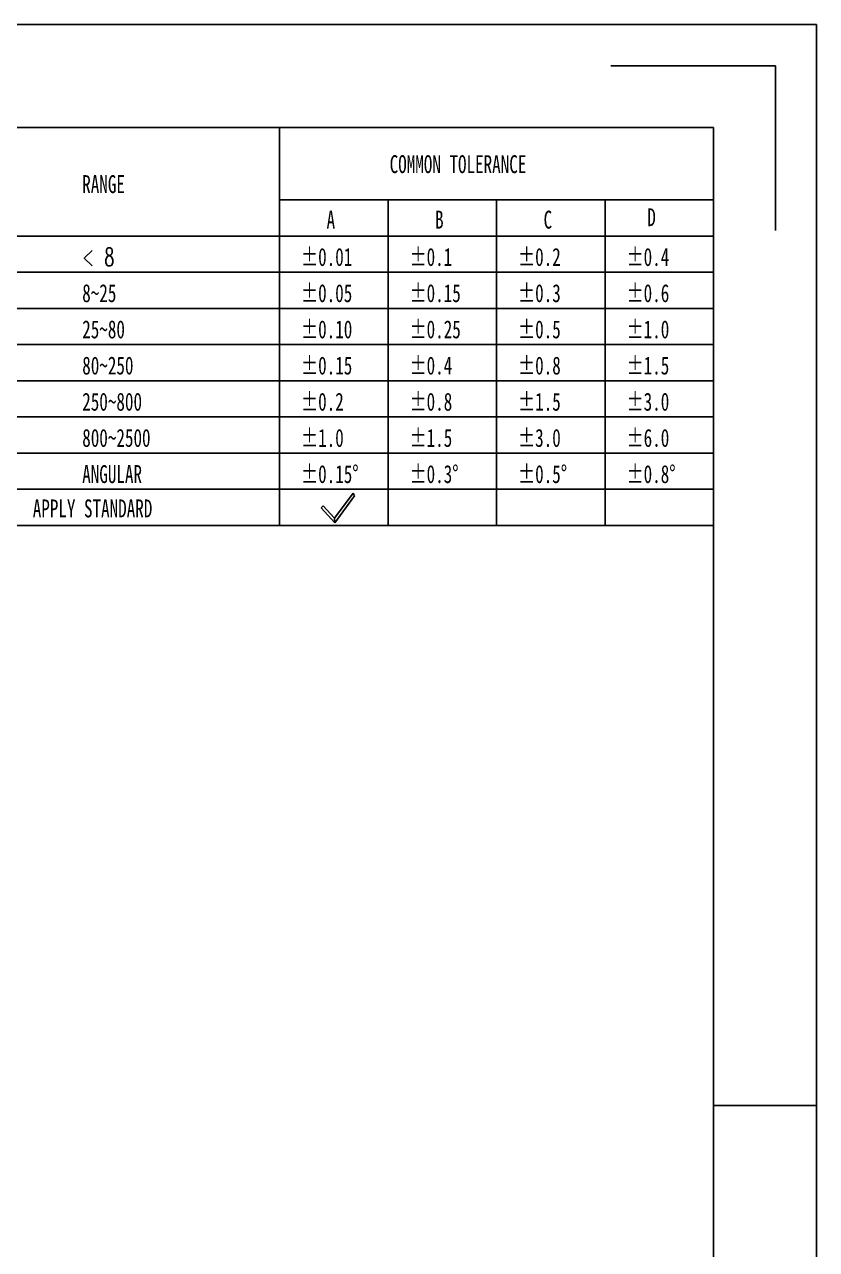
# Model space of a CAD drawing. Header units: millimetres. Extents: x 2 to 901, y 2 to 348.
# Drawn here: x 777.3 to 901.3, y 156.9 to 348.5 of the extents above; entities that cross this region are included whole.
import ezdxf

# ---------------------------------------------------------------- set-up
doc = ezdxf.new("R2010")
doc.units = ezdxf.units.MM
doc.styles.add('SLDTEXTSTYLE4', font='TXT', dxfattribs={"width": 0.7})
doc.styles.add('SLDTEXTSTYLE5', font='TXT', dxfattribs={"width": 0.642857, "bigfont": 'bigfont'})

msp = doc.modelspace()

# ---------------------------------------------------------------- linework, layer by layer
at = {"color": 7, "linetype": 'Continuous'}
for p, q in [((422.945, 348.481), (901.301, 348.481)), ((901.301, 10.25), (901.301, 348.481)), ((869.088, 342.038), (894.858, 342.038)), ((894.858, 316.268), (894.858, 342.038)), ((439.052, 332.375), (885.195, 332.375)), ((885.195, 26.356), (885.195, 332.375)), ((885.195, 179.365), (901.301, 179.365))]:
    msp.add_line(p, q, dxfattribs=at)
for p, q in [((817.265, 332.375), (817.265, 270.106)), ((817.265, 321.053), (885.195, 321.053)), ((834.247, 321.053), (834.247, 270.106)), ((851.23, 321.053), (851.23, 270.106)), ((868.212, 321.053), (868.212, 270.106)), ((771.979, 315.392), (885.195, 315.392)), ((771.979, 309.732), (885.195, 309.732)), ((771.979, 304.071), (885.195, 304.071)), ((771.979, 298.41), (885.195, 298.41)), ((771.979, 292.749), (885.195, 292.749)), ((771.979, 287.088), (885.195, 287.088)), ((771.979, 281.428), (885.195, 281.428)), ((771.979, 275.767), (885.195, 275.767)), ((828.767, 275.182), (825.853, 271.23)), ((825.888, 270.515), (828.996, 274.729)), ((828.996, 274.729), (828.767, 275.182)), ((824.103, 273.173), (823.767, 272.87)), ((823.767, 272.87), (825.888, 270.515)), ((825.853, 271.23), (824.103, 273.173)), ((825.888, 270.515), (825.853, 271.23)), ((825.853, 271.23), (825.888, 270.515)), ((771.979, 270.106), (885.195, 270.106))]:
    msp.add_line(p, q)

# ---------------------------------------------------------------- texts
at = {"attachment_point": 1}
for s, insert, char_height, width, style in [('COMMON TOLERANCE', (834.492, 328.038), 2.80749, 92.4272, 'SLDTEXTSTYLE4'), ('RANGE', (786.377, 324.912), 2.8075, 27.57428, 'SLDTEXTSTYLE4'), ('A', (824.618, 319.358), 2.807, 4.05626, 'SLDTEXTSTYLE4'), ('B', (841.6, 319.358), 2.807, 3.9914, 'SLDTEXTSTYLE4'), ('C', (858.583, 319.358), 2.807, 4.03857, 'SLDTEXTSTYLE4'), ('D', (874.813, 319.739), 2.807, 3.9914, 'SLDTEXTSTYLE4'), ('< 8', (786.377, 313.521), 2.8075, 13.47425, 'SLDTEXTSTYLE5'), ('%%P0.01', (820.624, 313.521), 2.8075, 19.65633, 'SLDTEXTSTYLE4'), ('%%P0.1', (837.606, 313.521), 2.8075, 14.7393, 'SLDTEXTSTYLE4'), ('%%P0.2', (854.588, 313.521), 2.8075, 16.76743, 'SLDTEXTSTYLE4'), ('%%P0.4', (871.571, 313.521), 2.8075, 16.70257, 'SLDTEXTSTYLE4'), ('8~25', (786.377, 307.86), 2.8075, 21.74341, 'SLDTEXTSTYLE4'), ('%%P0.05', (820.624, 307.86), 2.8075, 21.68446, 'SLDTEXTSTYLE4'), ('%%P0.15', (837.606, 307.86), 2.8075, 20.69987, 'SLDTEXTSTYLE4'), ('%%P0.3', (854.588, 307.86), 2.8075, 16.76743, 'SLDTEXTSTYLE4'), ('%%P0.6', (871.571, 307.86), 2.8075, 16.76743, 'SLDTEXTSTYLE4'), ('25~80', (786.377, 302.199), 2.8075, 26.66044, 'SLDTEXTSTYLE4'), ('%%P0.10', (820.624, 302.199), 2.8075, 19.72118, 'SLDTEXTSTYLE4'), ('%%P0.25', (837.606, 302.199), 2.8075, 22.66315, 'SLDTEXTSTYLE4'), ('%%P0.5', (854.588, 302.199), 2.8075, 16.76743, 'SLDTEXTSTYLE4'), ('%%P1.0', (871.571, 302.199), 2.8075, 14.80415, 'SLDTEXTSTYLE4'), ('80~250', (786.377, 296.538), 2.8075, 31.57747, 'SLDTEXTSTYLE4'), ('%%P0.15', (820.624, 296.538), 2.8075, 20.69987, 'SLDTEXTSTYLE4'), ('%%P0.4', (837.606, 296.538), 2.8075, 16.70257, 'SLDTEXTSTYLE4'), ('%%P0.8', (854.588, 296.538), 2.8075, 16.76743, 'SLDTEXTSTYLE4'), ('%%P1.5', (871.571, 296.538), 2.8075, 15.78284, 'SLDTEXTSTYLE4'), ('250~800', (786.377, 290.877), 2.8075, 36.4945, 'SLDTEXTSTYLE4'), ('%%P0.2', (820.624, 290.877), 2.8075, 16.76743, 'SLDTEXTSTYLE4'), ('%%P0.8', (837.606, 290.877), 2.8075, 16.76743, 'SLDTEXTSTYLE4'), ('%%P1.5', (854.588, 290.877), 2.8075, 15.78284, 'SLDTEXTSTYLE4'), ('%%P3.0', (871.571, 290.877), 2.8075, 16.76743, 'SLDTEXTSTYLE4'), ('800~2500', (786.377, 285.217), 2.8075, 41.41153, 'SLDTEXTSTYLE4'), ('%%P1.0', (820.624, 285.217), 2.8075, 14.80415, 'SLDTEXTSTYLE4'), ('%%P1.5', (837.606, 285.217), 2.8075, 15.78284, 'SLDTEXTSTYLE4'), ('%%P3.0', (854.588, 285.217), 2.8075, 16.76743, 'SLDTEXTSTYLE4'), ('%%P6.0', (871.571, 285.217), 2.8075, 16.76743, 'SLDTEXTSTYLE4'), ('%%P0.15%%D', (820.624, 279.556), 2.8075, 24.6559, 'SLDTEXTSTYLE4'), ('%%P0.3%%D', (837.606, 279.556), 2.8075, 20.72345, 'SLDTEXTSTYLE4'), ('%%P0.5%%D', (854.588, 279.556), 2.8075, 20.72345, 'SLDTEXTSTYLE4'), ('%%P0.8%%D', (871.571, 279.556), 2.8075, 20.72345, 'SLDTEXTSTYLE4'), ('ANGULAR', (786.377, 279.556), 2.8075, 39.43057, 'SLDTEXTSTYLE4'), ('APPLY STANDARD', (778.635, 274.183), 2.80749, 80.70061, 'SLDTEXTSTYLE4')]:
    msp.add_mtext(s, dxfattribs=dict(at, insert=insert, char_height=char_height, width=width, style=style))

doc.saveas('drawing.dxf')
